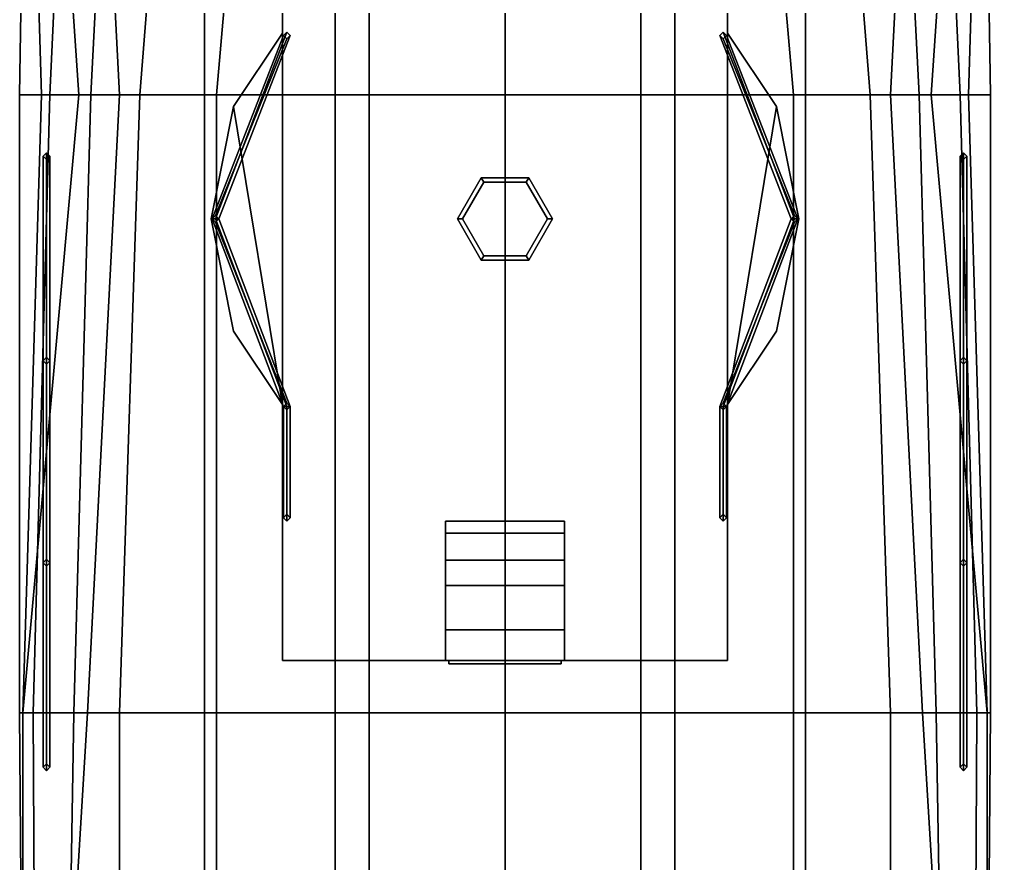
# Model space of a CAD drawing. Header units: millimetres. Extents: x -2.9 to 3, y -20 to 27.
# Drawn here: x -2.86 to 2.86, y -4.74 to 0.23 of the extents above; entities that cross this region are included whole.
import ezdxf

# ---------------------------------------------------------------- set-up
doc = ezdxf.new("R2010")
doc.units = ezdxf.units.MM
doc.layers.add('railings', color=3, linetype='Continuous')
doc.layers.add('railings2', color=4, linetype='Continuous')

msp = doc.modelspace()

# ---------------------------------------------------------------- linework, layer by layer
for points in [[(-2.84, 3.46, 2.04), (-2.8, 3.46, 1.09), (-2.86, -0.21, 1.08), (-2.73, -0.21, 1.825)], [(-2.8, 3.46, 1.09), (-2.51, 3.46, 0.06), (-2.68, -0.21, 0.01), (-2.86, -0.21, 1.08)], [(-2.76, 3.46, 2.16), (-2.84, 3.46, 2.04), (-2.73, -0.21, 1.825), (-2.51, -0.21, 1.85)], [(-2.46, 3.46, 2.16), (-2.76, 3.46, 2.16), (-2.51, -0.21, 1.85), (-2.27, -0.21, 1.885)], [(-2.44, -0.21, -0.47), (-2.68, -0.21, 0.01), (-2.51, 3.46, 0.06), (-2.25, 3.46, -0.5)], [(-1.77, 3.46, 2.16), (-2.46, 3.46, 2.16), (-2.27, -0.21, 1.885), (-1.77, -0.21, 1.93)], [(-2.15, -0.21, -0.76), (-2.44, -0.21, -0.47), (-2.25, 3.46, -0.5), (-1.86, 3.46, -0.86)], [(-1.7, -0.21, -0.94), (-2.15, -0.21, -0.76), (-1.86, 3.46, -0.86), (-1.38, 3.46, -1.08)], [(-1, 3.46, 2.16), (-1.77, 3.46, 2.16), (-1.77, -0.21, 1.93), (-1, -0.21, 1.99)], [(-0.8, -0.21, -1.17), (-1.7, -0.21, -0.94), (-1.38, 3.46, -1.08), (-0.8, 3.46, -1.28)], [(0, 3.46, 2.16), (-1, 3.46, 2.16), (-1, -0.21, 1.99), (0, -0.21, 2.05)], [(0, -0.21, -1.43), (-0.8, -0.21, -1.17), (-0.8, 3.46, -1.28), (0, 3.46, -1.54)], [(0, 3.46, -1.54), (0.8, 3.46, -1.28), (0.8, -0.21, -1.17), (0, -0.21, -1.43)], [(0, -0.21, 2.05), (1, -0.21, 1.99), (1, 3.46, 2.16), (0, 3.46, 2.16)], [(0, -12.5, -1.53), (0, 3.46, -1.53), (0, 3.46, -1.53), (0, -12.5, -0.95)], [(0, -12.5, -0.95), (0, 3.46, -1.53), (0, 3.46, -1.53), (0, -12.5, -1.53)], [(0.8, 3.46, -1.28), (1.38, 3.46, -1.08), (1.7, -0.21, -0.94), (0.8, -0.21, -1.17)], [(1, -0.21, 1.99), (1.77, -0.21, 1.93), (1.77, 3.46, 2.16), (1, 3.46, 2.16)], [(1.38, 3.46, -1.08), (1.86, 3.46, -0.86), (2.15, -0.21, -0.76), (1.7, -0.21, -0.94)], [(1.77, -0.21, 1.93), (2.27, -0.21, 1.885), (2.46, 3.46, 2.16), (1.77, 3.46, 2.16)], [(1.86, 3.46, -0.86), (2.25, 3.46, -0.5), (2.44, -0.21, -0.47), (2.15, -0.21, -0.76)], [(2.25, 3.46, -0.5), (2.51, 3.46, 0.06), (2.68, -0.21, 0.01), (2.44, -0.21, -0.47)], [(2.27, -0.21, 1.885), (2.51, -0.21, 1.85), (2.76, 3.46, 2.16), (2.46, 3.46, 2.16)], [(2.86, -0.21, 1.08), (2.68, -0.21, 0.01), (2.51, 3.46, 0.06), (2.8, 3.46, 1.09)], [(2.51, -0.21, 1.85), (2.73, -0.21, 1.825), (2.84, 3.46, 2.04), (2.76, 3.46, 2.16)], [(2.73, -0.21, 1.825), (2.86, -0.21, 1.08), (2.8, 3.46, 1.09), (2.84, 3.46, 2.04)], [(-1.31, 3.29, 2.59), (-1.31, 3.26, 2.02), (-1.31, -3.54, 2.02), (-1.31, -3.54, 2.59)], [(1.31, -3.54, 2.59), (1.31, 3.29, 2.59), (-1.31, 3.29, 2.59), (-1.31, -3.54, 2.59)], [(1.31, -3.54, 2.02), (1.31, 3.26, 2.02), (1.31, 3.29, 2.59), (1.31, -3.54, 2.59)], [(-1.31, 0.1535, 2.02), (-1.5983, -0.278, 2.02), (-1.5983, -0.278, 2.59), (-1.31, 0.1535, 2.59)], [(-1.31, -2.0335, 2.59), (-1.31, -2.0335, 2.59), (-1.31, 0.1535, 2.59), (-1.5983, -0.278, 2.59)], [(1.5983, -0.278, 2.02), (1.31, 0.1535, 2.02), (1.31, 0.1535, 2.59), (1.5983, -0.278, 2.59)], [(1.31, 0.1535, 2.59), (1.31, 0.1535, 2.59), (1.31, -2.0335, 2.59), (1.5983, -0.278, 2.59)], [(-2.86, -0.21, 1.08), (-2.68, -0.21, 0.01), (-2.78, -3.85, -0.1), (-2.86, -3.85, 0.97)], [(-2.73, -0.21, 1.825), (-2.86, -0.21, 1.08), (-2.86, -3.85, 0.97), (-2.84, -3.85, 1.89)], [(-2.27, -0.21, 1.885), (-2.51, -0.21, 1.85), (-2.84, -3.85, 1.89), (-2.46, -3.85, 1.93)], [(-2.51, -0.21, 1.85), (-2.73, -0.21, 1.825), (-2.84, -3.85, 1.89)], [(-2.54, -3.85, -0.58), (-2.78, -3.85, -0.1), (-2.68, -0.21, 0.01), (-2.44, -0.21, -0.47)], [(-2.27, -3.85, -0.8), (-2.54, -3.85, -0.58), (-2.44, -0.21, -0.47), (-2.15, -0.21, -0.76)], [(-1.77, -0.21, 1.93), (-2.27, -0.21, 1.885), (-2.46, -3.85, 1.93), (-1.77, -3.85, 1.97)], [(-1.7, -3.85, -1.05), (-2.27, -3.85, -0.8), (-2.15, -0.21, -0.76), (-1.7, -0.21, -0.94)], [(-1, -0.21, 1.99), (-1.77, -0.21, 1.93), (-1.77, -3.85, 1.97), (-1, -3.85, 2.01)], [(-0.8, -3.85, -1.28), (-1.7, -3.85, -1.05), (-1.7, -0.21, -0.94), (-0.8, -0.21, -1.17)], [(0, -0.21, 2.05), (-1, -0.21, 1.99), (-1, -3.85, 2.01), (0, -3.85, 2.02)], [(0, -3.85, -1.41), (-0.8, -3.85, -1.28), (-0.8, -0.21, -1.17), (0, -0.21, -1.43)], [(0, -0.21, -1.43), (0.8, -0.21, -1.17), (0.8, -3.85, -1.28), (0, -3.85, -1.41)], [(0, -3.85, 2.02), (1, -3.85, 2.01), (1, -0.21, 1.99), (0, -0.21, 2.05)], [(0.8, -0.21, -1.17), (1.7, -0.21, -0.94), (1.7, -3.85, -1.05), (0.8, -3.85, -1.28)], [(1, -3.85, 2.01), (1.77, -3.85, 1.97), (1.77, -0.21, 1.93), (1, -0.21, 1.99)], [(1.7, -0.21, -0.94), (2.15, -0.21, -0.76), (2.27, -3.85, -0.79), (1.7, -3.85, -1.05)], [(1.77, -3.85, 1.97), (2.46, -3.85, 1.93), (2.27, -0.21, 1.885), (1.77, -0.21, 1.93)], [(2.15, -0.21, -0.76), (2.44, -0.21, -0.47), (2.54, -3.85, -0.58), (2.27, -3.85, -0.79)], [(2.46, -3.85, 1.93), (2.84, -3.85, 1.89), (2.51, -0.21, 1.85), (2.27, -0.21, 1.885)], [(2.44, -0.21, -0.47), (2.68, -0.21, 0.01), (2.78, -3.85, -0.1), (2.54, -3.85, -0.58)], [(2.84, -3.85, 1.89), (2.84, -3.85, 1.89), (2.73, -0.21, 1.825), (2.51, -0.21, 1.85)], [(2.86, -3.85, 0.97), (2.78, -3.85, -0.1), (2.68, -0.21, 0.01), (2.86, -0.21, 1.08)], [(2.84, -3.85, 1.89), (2.86, -3.85, 0.97), (2.86, -0.21, 1.08), (2.73, -0.21, 1.825)], [(-1.5983, -0.278, 2.03), (-1.73, -0.94, 2.03), (-1.73, -0.94, 2.59), (-1.5983, -0.278, 2.59)], [(-1.5983, -1.602, 2.59), (-1.31, -2.0335, 2.59), (-1.5983, -0.278, 2.59), (-1.73, -0.94, 2.59)], [(1.5983, -1.602, 2.59), (1.73, -0.94, 2.59), (1.5983, -0.278, 2.59), (1.31, -2.0335, 2.59)], [(1.73, -0.94, 2.03), (1.5983, -0.278, 2.03), (1.5983, -0.278, 2.59), (1.73, -0.94, 2.59)], [(-0.25, -0.94, 2.67), (-0.125, -0.7235, 2.67), (-0.14, -0.6975, 2.64), (-0.28, -0.94, 2.64)], [(-0.14, -0.6975, 2.59), (-0.28, -0.94, 2.59), (-0.28, -0.94, 2.64), (-0.14, -0.6975, 2.64)], [(-0.125, -0.7235, 2.67), (-0.25, -0.94, 2.67), (-0.25, -0.94, 3.28), (-0.125, -0.7235, 3.28)], [(-0.125, -0.7235, 2.67), (0.125, -0.7235, 2.67), (0.14, -0.6975, 2.64), (-0.14, -0.6975, 2.64)], [(0.14, -0.6975, 2.59), (-0.14, -0.6975, 2.59), (-0.14, -0.6975, 2.64), (0.14, -0.6975, 2.64)], [(0.125, -0.7235, 2.67), (-0.125, -0.7235, 2.67), (-0.125, -0.7235, 3.28), (0.125, -0.7235, 3.28)], [(0.125, -0.7235, 2.67), (0.25, -0.94, 2.67), (0.28, -0.94, 2.64), (0.14, -0.6975, 2.64)], [(0.25, -0.94, 2.67), (0.125, -0.7235, 2.67), (0.125, -0.7235, 3.28), (0.25, -0.94, 3.28)], [(0.28, -0.94, 2.59), (0.14, -0.6975, 2.59), (0.14, -0.6975, 2.64), (0.28, -0.94, 2.64)], [(-1.73, -0.94, 2.03), (-1.5983, -1.602, 2.03), (-1.5983, -1.602, 2.59), (-1.73, -0.94, 2.59)], [(-0.125, -1.1565, 2.67), (-0.25, -0.94, 2.67), (-0.28, -0.94, 2.64), (-0.14, -1.1825, 2.64)], [(-0.28, -0.94, 2.59), (-0.14, -1.1825, 2.59), (-0.14, -1.1825, 2.64), (-0.28, -0.94, 2.64)], [(-0.25, -0.94, 2.67), (-0.125, -1.1565, 2.67), (-0.125, -1.1565, 3.28), (-0.25, -0.94, 3.28)], [(0.125, -1.1565, 2.67), (0.25, -0.94, 2.67), (0.25, -0.94, 3.28), (0.125, -1.1565, 3.28)], [(0.25, -0.94, 2.67), (0.125, -1.1565, 2.67), (0.14, -1.1825, 2.64), (0.28, -0.94, 2.64)], [(0.14, -1.1825, 2.59), (0.28, -0.94, 2.59), (0.28, -0.94, 2.64), (0.14, -1.1825, 2.64)], [(1.5983, -1.602, 2.03), (1.73, -0.94, 2.03), (1.73, -0.94, 2.59), (1.5983, -1.602, 2.59)], [(0.125, -1.1565, 2.67), (-0.125, -1.1565, 2.67), (-0.14, -1.1825, 2.64), (0.14, -1.1825, 2.64)], [(-0.14, -1.1825, 2.59), (0.14, -1.1825, 2.59), (0.14, -1.1825, 2.64), (-0.14, -1.1825, 2.64)], [(-0.125, -1.1565, 2.67), (0.125, -1.1565, 2.67), (0.125, -1.1565, 3.28), (-0.125, -1.1565, 3.28)], [(-1.5983, -1.602, 2.02), (-1.31, -2.0335, 2.02), (-1.31, -2.0335, 2.59), (-1.5983, -1.602, 2.59)], [(1.31, -2.0335, 2.02), (1.5983, -1.602, 2.02), (1.5983, -1.602, 2.59), (1.31, -2.0335, 2.59)], [(0.35, -2.79, 3.26), (0.35, -2.72, 2.95), (-0.35, -2.72, 2.95), (-0.35, -2.79, 3.26)], [(-0.35, -2.79, 3.26), (-0.35, -2.72, 2.95), (-0.35, -3.54, 3.72), (-0.35, -3.36, 3.72)], [(-0.35, -2.72, 2.95), (-0.35, -2.72, 2.59), (-0.35, -3.54, 2.59), (-0.35, -3.54, 3.72)], [(0.35, -2.72, 2.95), (0.35, -2.72, 2.59), (-0.35, -2.72, 2.59), (-0.35, -2.72, 2.95)], [(0.35, -3.54, 3.72), (0.35, -2.72, 2.95), (0.35, -2.79, 3.26), (0.35, -3.36, 3.72)], [(0.35, -3.54, 2.59), (0.35, -2.72, 2.59), (0.35, -2.72, 2.95), (0.35, -3.54, 3.72)], [(-0.35, -2.95, 3.51), (-0.35, -2.79, 3.26), (-0.35, -3.36, 3.72), (-0.35, -3.1, 3.62)], [(0.35, -2.95, 3.51), (0.35, -2.79, 3.26), (-0.35, -2.79, 3.26), (-0.35, -2.95, 3.51)], [(0.35, -3.36, 3.72), (0.35, -2.79, 3.26), (0.35, -2.95, 3.51), (0.35, -3.1, 3.62)], [(0.35, -3.1, 3.62), (0.35, -2.95, 3.51), (-0.35, -2.95, 3.51), (-0.35, -3.1, 3.62)], [(-0.35, -3.1, 3.62), (-0.35, -3.36, 3.72), (0.35, -3.36, 3.72), (0.35, -3.1, 3.62)], [(-0.35, -3.36, 3.72), (-0.35, -3.54, 3.72), (0.35, -3.54, 3.72), (0.35, -3.36, 3.72)], [(-1.31, -3.54, 2.59), (-1.31, -3.54, 2.02), (1.31, -3.54, 2.02), (1.31, -3.54, 2.59)], [(-0.35, -3.54, 2.59), (-0.33, -3.54, 2.69), (-0.33, -3.54, 3.69), (-0.35, -3.54, 3.72)], [(-0.33, -3.54, 2.69), (-0.35, -3.54, 2.59), (0.35, -3.54, 2.59), (0.33, -3.54, 2.69)], [(-0.35, -3.54, 3.72), (-0.33, -3.54, 3.69), (0.33, -3.54, 3.69), (0.35, -3.54, 3.72)], [(-0.33, -3.54, 2.69), (-0.33, -3.56, 2.69), (-0.33, -3.56, 3.69), (-0.33, -3.54, 3.69)], [(0.33, -3.54, 2.69), (0.33, -3.56, 2.69), (-0.33, -3.56, 2.69), (-0.33, -3.54, 2.69)], [(-0.33, -3.54, 3.69), (-0.33, -3.56, 3.69), (0.33, -3.56, 3.69), (0.33, -3.54, 3.69)], [(0.33, -3.54, 3.69), (0.33, -3.54, 2.69), (0.35, -3.54, 2.59), (0.35, -3.54, 3.72)], [(0.33, -3.56, 3.69), (0.33, -3.56, 2.69), (0.33, -3.54, 2.69), (0.33, -3.54, 3.69)], [(-0.33, -3.56, 3.69), (-0.33, -3.56, 2.69), (0.33, -3.56, 2.69), (0.33, -3.56, 3.69)], [(-2.86, -3.85, 0.97), (-2.78, -3.85, -0.1), (-2.76, -7.51, -0.05), (-2.83, -7.51, 0.47)], [(-2.84, -3.85, 1.89), (-2.86, -3.85, 0.97), (-2.83, -7.51, 0.47), (-2.84, -7.51, 1.91)], [(-2.46, -3.85, 1.93), (-2.84, -3.85, 1.89), (-2.84, -7.51, 1.91), (-2.68, -7.51, 1.8)], [(-2.6, -7.51, -0.37), (-2.76, -7.51, -0.05), (-2.78, -3.85, -0.1), (-2.54, -3.85, -0.58)], [(-1.77, -3.85, 1.97), (-2.46, -3.85, 1.93), (-2.68, -7.51, 1.8), (-1.77, -7.51, 1.86)], [(-2.27, -7.51, -0.69), (-2.6, -7.51, -0.37), (-2.54, -3.85, -0.58), (-2.27, -3.85, -0.8)], [(-1.7, -7.51, -0.9), (-2.27, -7.51, -0.69), (-2.27, -3.85, -0.8), (-1.7, -3.85, -1.05)], [(-1, -3.85, 2.01), (-1.77, -3.85, 1.97), (-1.77, -7.51, 1.86), (-1, -7.51, 1.91)], [(-0.8, -7.51, -1.07), (-1.7, -7.51, -0.9), (-1.7, -3.85, -1.05), (-0.8, -3.85, -1.28)], [(0, -3.85, 2.02), (-1, -3.85, 2.01), (-1, -7.51, 1.91), (0, -7.51, 1.94)], [(0, -7.51, -1.16), (-0.8, -7.51, -1.07), (-0.8, -3.85, -1.28), (0, -3.85, -1.41)], [(0, -3.85, -1.41), (0.8, -3.85, -1.28), (0.8, -7.51, -1.07), (0, -7.51, -1.16)], [(0, -7.51, 1.94), (1, -7.51, 1.91), (1, -3.85, 2.01), (0, -3.85, 2.02)], [(0.8, -3.85, -1.28), (1.7, -3.85, -1.05), (1.7, -7.51, -0.9), (0.8, -7.51, -1.07)], [(1, -7.51, 1.91), (1.77, -7.51, 1.86), (1.77, -3.85, 1.97), (1, -3.85, 2.01)], [(1.7, -3.85, -1.05), (2.27, -3.85, -0.79), (2.27, -7.51, -0.69), (1.7, -7.51, -0.9)], [(1.77, -7.51, 1.86), (2.68, -7.51, 1.8), (2.46, -3.85, 1.93), (1.77, -3.85, 1.97)], [(2.27, -3.85, -0.79), (2.54, -3.85, -0.58), (2.6, -7.51, -0.37), (2.27, -7.51, -0.69)], [(2.68, -7.51, 1.8), (2.84, -7.51, 1.91), (2.84, -3.85, 1.89), (2.46, -3.85, 1.93)], [(2.54, -3.85, -0.58), (2.78, -3.85, -0.1), (2.76, -7.51, -0.05), (2.6, -7.51, -0.37)], [(2.83, -7.51, 0.47), (2.76, -7.51, -0.05), (2.78, -3.85, -0.1), (2.86, -3.85, 0.97)], [(2.84, -7.51, 1.91), (2.83, -7.51, 0.47), (2.86, -3.85, 0.97), (2.84, -3.85, 1.89)]]:
    msp.add_3dface(points)
at = {"layer": 'railings'}
for points in [[(-1.285, 0.16, 3.405), (-1.305, 0.14, 3.385), (-1.725, -0.94, 3.365), (-1.705, -0.94, 3.385)], [(-1.305, 0.14, 3.385), (-1.285, 0.12, 3.365), (-1.705, -0.92, 3.345), (-1.725, -0.94, 3.365)], [(-1.265, 0.14, 3.385), (-1.285, 0.16, 3.405), (-1.705, -0.94, 3.385), (-1.685, -0.94, 3.365)], [(-1.285, 0.12, 3.365), (-1.265, 0.14, 3.385), (-1.685, -0.94, 3.365), (-1.705, -0.92, 3.345)], [(-1.285, 0.16, 2.59), (-1.305, 0.14, 2.59), (-1.305, 0.14, 3.385), (-1.285, 0.16, 3.405)], [(-1.305, 0.14, 2.59), (-1.285, 0.12, 2.59), (-1.285, 0.12, 3.365), (-1.305, 0.14, 3.385)], [(-1.265, 0.14, 2.59), (-1.285, 0.16, 2.59), (-1.285, 0.16, 3.405), (-1.265, 0.14, 3.385)], [(-1.285, 0.12, 2.59), (-1.265, 0.14, 2.59), (-1.265, 0.14, 3.385), (-1.285, 0.12, 3.365)], [(-2.7, -0.55, 1.825), (-2.72, -0.57, 1.825), (-2.72, -0.57, 2.78), (-2.7, -0.55, 2.8)], [(-2.7, -0.55, 2.8), (-2.72, -0.57, 2.78), (-2.72, -4.17, 2.7), (-2.7, -4.19, 2.72)], [(-2.72, -0.57, 1.825), (-2.7, -0.59, 1.82), (-2.7, -0.59, 2.76), (-2.72, -0.57, 2.78)], [(-2.72, -0.57, 2.78), (-2.7, -0.59, 2.76), (-2.7, -4.15, 2.68), (-2.72, -4.17, 2.7)], [(-2.68, -0.57, 1.825), (-2.7, -0.55, 1.825), (-2.7, -0.55, 2.8), (-2.68, -0.57, 2.78)], [(-2.68, -0.57, 2.78), (-2.7, -0.55, 2.8), (-2.7, -4.19, 2.72), (-2.68, -4.17, 2.7)], [(-2.7, -0.59, 1.82), (-2.68, -0.57, 1.825), (-2.68, -0.57, 2.78), (-2.7, -0.59, 2.76)], [(-2.7, -0.59, 2.76), (-2.68, -0.57, 2.78), (-2.68, -4.17, 2.7), (-2.7, -4.15, 2.68)], [(-1.705, -0.92, 2.59), (-1.725, -0.94, 2.59), (-1.725, -0.94, 3.365), (-1.705, -0.92, 3.385)], [(-1.725, -0.94, 2.59), (-1.705, -0.96, 2.59), (-1.705, -0.96, 3.385), (-1.725, -0.94, 3.365)], [(-1.725, -0.94, 3.365), (-1.705, -0.96, 3.345), (-1.285, -2.025, 3.31), (-1.305, -2.045, 3.33)], [(-1.705, -0.94, 3.385), (-1.725, -0.94, 3.365), (-1.305, -2.045, 3.33), (-1.285, -2.045, 3.35)], [(-1.685, -0.94, 2.59), (-1.705, -0.92, 2.59), (-1.705, -0.92, 3.385), (-1.685, -0.94, 3.365)], [(-1.705, -0.96, 2.59), (-1.685, -0.94, 2.59), (-1.685, -0.94, 3.365), (-1.705, -0.96, 3.385)], [(-1.705, -0.96, 3.345), (-1.685, -0.94, 3.365), (-1.265, -2.045, 3.33), (-1.285, -2.025, 3.31)], [(-1.685, -0.94, 3.365), (-1.705, -0.94, 3.385), (-1.285, -2.045, 3.35), (-1.265, -2.045, 3.33)], [(-2.7, -1.755, 1.855), (-2.72, -1.775, 1.875), (-2.72, -1.775, 2.755), (-2.7, -1.755, 2.735)], [(-2.68, -1.775, 1.855), (-2.7, -1.755, 1.855), (-2.7, -1.755, 2.735), (-2.68, -1.775, 2.755)], [(-2.72, -1.775, 1.875), (-2.7, -1.795, 1.875), (-2.7, -1.795, 2.735), (-2.72, -1.775, 2.755)], [(-2.7, -1.795, 1.875), (-2.68, -1.775, 1.855), (-2.68, -1.775, 2.755), (-2.7, -1.795, 2.735)], [(-1.285, -2.025, 2.59), (-1.305, -2.045, 2.59), (-1.305, -2.045, 3.35), (-1.285, -2.025, 3.33)], [(-1.305, -2.045, 2.59), (-1.285, -2.065, 2.59), (-1.285, -2.065, 3.33), (-1.305, -2.045, 3.35)], [(-1.285, -2.045, 3.35), (-1.305, -2.045, 3.33), (-1.305, -2.7, 3.335), (-1.285, -2.72, 3.355)], [(-1.305, -2.045, 3.33), (-1.285, -2.065, 3.31), (-1.285, -2.68, 3.315), (-1.305, -2.7, 3.335)], [(-1.265, -2.045, 2.59), (-1.285, -2.025, 2.59), (-1.285, -2.025, 3.33), (-1.265, -2.045, 3.35)], [(-1.285, -2.065, 2.59), (-1.265, -2.045, 2.59), (-1.265, -2.045, 3.35), (-1.285, -2.065, 3.33)], [(-1.265, -2.045, 3.33), (-1.285, -2.045, 3.35), (-1.285, -2.72, 3.355), (-1.265, -2.7, 3.335)], [(-1.285, -2.065, 3.31), (-1.265, -2.045, 3.33), (-1.265, -2.7, 3.335), (-1.285, -2.68, 3.315)], [(-1.285, -2.68, 2.59), (-1.305, -2.7, 2.59), (-1.305, -2.7, 3.335), (-1.285, -2.68, 3.315)], [(-1.265, -2.7, 2.59), (-1.285, -2.68, 2.59), (-1.285, -2.68, 3.315), (-1.265, -2.7, 3.335)], [(-1.305, -2.7, 2.59), (-1.285, -2.72, 2.59), (-1.285, -2.72, 3.355), (-1.305, -2.7, 3.335)], [(-1.285, -2.72, 2.59), (-1.265, -2.7, 2.59), (-1.265, -2.7, 3.335), (-1.285, -2.72, 3.355)], [(-2.7, -2.945, 1.825), (-2.72, -2.965, 1.845), (-2.72, -2.965, 2.725), (-2.7, -2.945, 2.71)], [(-2.72, -2.965, 1.845), (-2.7, -2.985, 1.845), (-2.7, -2.985, 2.71), (-2.72, -2.965, 2.725)], [(-2.68, -2.965, 1.825), (-2.7, -2.945, 1.825), (-2.7, -2.945, 2.71), (-2.68, -2.965, 2.725)], [(-2.7, -2.985, 1.845), (-2.68, -2.965, 1.825), (-2.68, -2.965, 2.725), (-2.7, -2.985, 2.71)], [(-2.7, -4.15, 1.775), (-2.72, -4.17, 1.795), (-2.72, -4.17, 2.7), (-2.7, -4.15, 2.68)], [(-2.72, -4.17, 1.795), (-2.7, -4.19, 1.795), (-2.7, -4.19, 2.72), (-2.72, -4.17, 2.7)], [(-2.68, -4.17, 1.775), (-2.7, -4.15, 1.775), (-2.7, -4.15, 2.68), (-2.68, -4.17, 2.7)], [(-2.7, -4.19, 1.795), (-2.68, -4.17, 1.775), (-2.68, -4.17, 2.7), (-2.7, -4.19, 2.72)]]:
    msp.add_3dface(points, dxfattribs=at)
at = {"layer": 'railings2'}
for points in [[(1.265, 0.14, 2.59), (1.285, 0.16, 2.59), (1.285, 0.16, 3.405), (1.265, 0.14, 3.385)], [(1.265, 0.14, 3.385), (1.285, 0.16, 3.405), (1.705, -0.94, 3.385), (1.685, -0.94, 3.365)], [(1.285, 0.12, 2.59), (1.265, 0.14, 2.59), (1.265, 0.14, 3.385), (1.285, 0.12, 3.365)], [(1.285, 0.12, 3.365), (1.265, 0.14, 3.385), (1.685, -0.94, 3.365), (1.705, -0.92, 3.345)], [(1.285, 0.16, 2.59), (1.305, 0.14, 2.59), (1.305, 0.14, 3.385), (1.285, 0.16, 3.405)], [(1.285, 0.16, 3.405), (1.305, 0.14, 3.385), (1.725, -0.94, 3.365), (1.705, -0.94, 3.385)], [(1.305, 0.14, 2.59), (1.285, 0.12, 2.59), (1.285, 0.12, 3.365), (1.305, 0.14, 3.385)], [(1.305, 0.14, 3.385), (1.285, 0.12, 3.365), (1.705, -0.92, 3.345), (1.725, -0.94, 3.365)], [(2.68, -0.57, 1.825), (2.7, -0.55, 1.825), (2.7, -0.55, 2.8), (2.68, -0.57, 2.78)], [(2.68, -0.57, 2.78), (2.7, -0.55, 2.8), (2.7, -4.19, 2.72), (2.68, -4.17, 2.7)], [(2.7, -0.59, 1.82), (2.68, -0.57, 1.825), (2.68, -0.57, 2.78), (2.7, -0.59, 2.76)], [(2.7, -0.59, 2.76), (2.68, -0.57, 2.78), (2.68, -4.17, 2.7), (2.7, -4.15, 2.68)], [(2.7, -0.55, 1.825), (2.72, -0.57, 1.825), (2.72, -0.57, 2.78), (2.7, -0.55, 2.8)], [(2.7, -0.55, 2.8), (2.72, -0.57, 2.78), (2.72, -4.17, 2.7), (2.7, -4.19, 2.72)], [(2.72, -0.57, 1.825), (2.7, -0.59, 1.82), (2.7, -0.59, 2.76), (2.72, -0.57, 2.78)], [(2.72, -0.57, 2.78), (2.7, -0.59, 2.76), (2.7, -4.15, 2.68), (2.72, -4.17, 2.7)], [(1.705, -0.96, 3.345), (1.685, -0.94, 3.365), (1.265, -2.045, 3.33), (1.285, -2.025, 3.31)], [(1.685, -0.94, 3.365), (1.705, -0.94, 3.385), (1.285, -2.045, 3.35), (1.265, -2.045, 3.33)], [(1.725, -0.94, 3.365), (1.705, -0.96, 3.345), (1.285, -2.025, 3.31), (1.305, -2.045, 3.33)], [(1.705, -0.94, 3.385), (1.725, -0.94, 3.365), (1.305, -2.045, 3.33), (1.285, -2.045, 3.35)], [(1.685, -0.94, 2.59), (1.705, -0.92, 2.59), (1.705, -0.92, 3.385), (1.685, -0.94, 3.365)], [(1.705, -0.96, 2.59), (1.685, -0.94, 2.59), (1.685, -0.94, 3.365), (1.705, -0.96, 3.385)], [(1.705, -0.92, 2.59), (1.725, -0.94, 2.59), (1.725, -0.94, 3.365), (1.705, -0.92, 3.385)], [(1.725, -0.94, 2.59), (1.705, -0.96, 2.59), (1.705, -0.96, 3.385), (1.725, -0.94, 3.365)], [(2.68, -1.775, 1.855), (2.7, -1.755, 1.855), (2.7, -1.755, 2.735), (2.68, -1.775, 2.755)], [(2.7, -1.755, 1.855), (2.72, -1.775, 1.875), (2.72, -1.775, 2.755), (2.7, -1.755, 2.735)], [(2.7, -1.795, 1.875), (2.68, -1.775, 1.855), (2.68, -1.775, 2.755), (2.7, -1.795, 2.735)], [(2.72, -1.775, 1.875), (2.7, -1.795, 1.875), (2.7, -1.795, 2.735), (2.72, -1.775, 2.755)], [(1.265, -2.045, 2.59), (1.285, -2.025, 2.59), (1.285, -2.025, 3.33), (1.265, -2.045, 3.35)], [(1.285, -2.065, 2.59), (1.265, -2.045, 2.59), (1.265, -2.045, 3.35), (1.285, -2.065, 3.33)], [(1.265, -2.045, 3.33), (1.285, -2.045, 3.35), (1.285, -2.72, 3.355), (1.265, -2.7, 3.335)], [(1.285, -2.065, 3.31), (1.265, -2.045, 3.33), (1.265, -2.7, 3.335), (1.285, -2.68, 3.315)], [(1.285, -2.025, 2.59), (1.305, -2.045, 2.59), (1.305, -2.045, 3.35), (1.285, -2.025, 3.33)], [(1.305, -2.045, 2.59), (1.285, -2.065, 2.59), (1.285, -2.065, 3.33), (1.305, -2.045, 3.35)], [(1.285, -2.045, 3.35), (1.305, -2.045, 3.33), (1.305, -2.7, 3.335), (1.285, -2.72, 3.355)], [(1.305, -2.045, 3.33), (1.285, -2.065, 3.31), (1.285, -2.68, 3.315), (1.305, -2.7, 3.335)], [(1.265, -2.7, 2.59), (1.285, -2.68, 2.59), (1.285, -2.68, 3.315), (1.265, -2.7, 3.335)], [(1.285, -2.68, 2.59), (1.305, -2.7, 2.59), (1.305, -2.7, 3.335), (1.285, -2.68, 3.315)], [(1.285, -2.72, 2.59), (1.265, -2.7, 2.59), (1.265, -2.7, 3.335), (1.285, -2.72, 3.355)], [(1.305, -2.7, 2.59), (1.285, -2.72, 2.59), (1.285, -2.72, 3.355), (1.305, -2.7, 3.335)], [(2.68, -2.965, 1.825), (2.7, -2.945, 1.825), (2.7, -2.945, 2.71), (2.68, -2.965, 2.725)], [(2.7, -2.985, 1.845), (2.68, -2.965, 1.825), (2.68, -2.965, 2.725), (2.7, -2.985, 2.71)], [(2.7, -2.945, 1.825), (2.72, -2.965, 1.845), (2.72, -2.965, 2.725), (2.7, -2.945, 2.71)], [(2.72, -2.965, 1.845), (2.7, -2.985, 1.845), (2.7, -2.985, 2.71), (2.72, -2.965, 2.725)], [(2.68, -4.17, 1.775), (2.7, -4.15, 1.775), (2.7, -4.15, 2.68), (2.68, -4.17, 2.7)], [(2.7, -4.19, 1.795), (2.68, -4.17, 1.775), (2.68, -4.17, 2.7), (2.7, -4.19, 2.72)], [(2.7, -4.15, 1.775), (2.72, -4.17, 1.795), (2.72, -4.17, 2.7), (2.7, -4.15, 2.68)], [(2.72, -4.17, 1.795), (2.7, -4.19, 1.795), (2.7, -4.19, 2.72), (2.72, -4.17, 2.7)]]:
    msp.add_3dface(points, dxfattribs=at)

doc.saveas('drawing.dxf')
